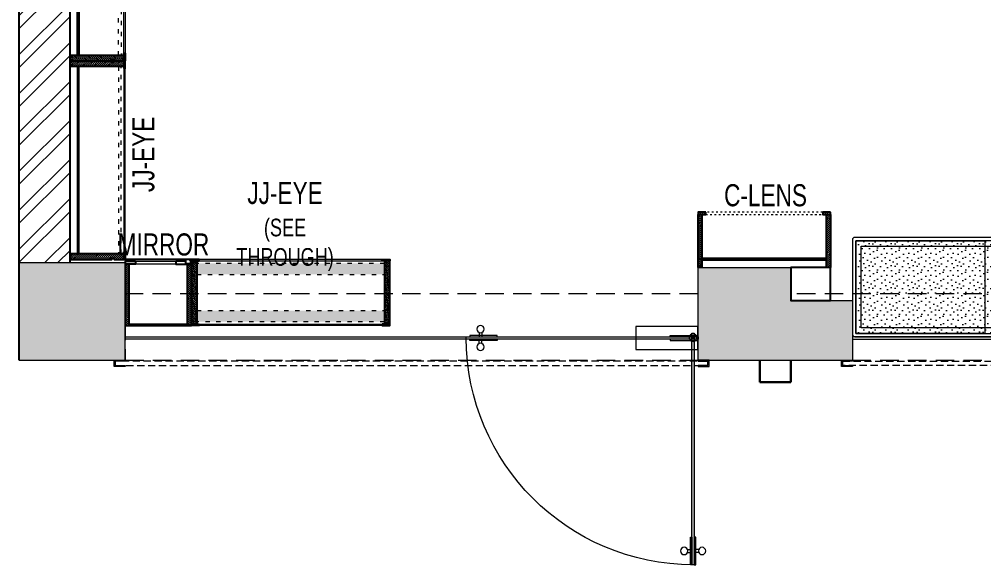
# Model space of a CAD drawing. Header units: feet. Extents: x 3958879 to 3965489, y -5461842 to -5452590.
# Drawn here: x 3958879 to 3963250, y -5461842 to -5459369 of the extents above; entities that cross this region are included whole.
import ezdxf

# ---------------------------------------------------------------- set-up
doc = ezdxf.new("R2010")
doc.units = ezdxf.units.FT
doc.header["$LTSCALE"] = 33
doc.header["$MEASUREMENT"] = 0
for name, pattern in [('ACAD_ISO03W100', [30, 12, -18]), ('HIDDEN', [9.525, 6.35, -3.175]), ('HIDDEN2', [4.7625, 3.175, -1.5875]), ('HIDDENX2', [0.75, 0.5, -0.25])]:
    doc.linetypes.add(name, pattern=pattern)
for name, color, linetype, lineweight in [('A-COL', 243, 'Continuous', 9), ('A-Glazing', 4, 'Continuous', 20), ('A-shutter', 8, 'Continuous', 18), ('beam', 90, 'Continuous', 9), ('column hatch', 5, 'Continuous', 0), ('Glazing', 141, 'Continuous', 15), ('HIDDEN LINE', 177, 'Continuous', 0), ('LENS-DIM', 252, 'Continuous', 5), ('LENS-HATCH', 251, 'Continuous', 5), ('LENS-PARTITION', 21, 'Continuous', 25), ('LENS_TEXT', 31, 'Continuous', 5), ('LK-FF&E FLOOR', 1, 'Continuous', 9), ('LK-FF&E WALL', 1, 'Continuous', 9), ('LN-ELEVATION-1', 81, 'Continuous', 25), ('LN-ELEVATION-2', 103, 'Continuous', 20), ('LN-ELEVATION-3', 125, 'Continuous', 18), ('LN-ELEVATION-4', 145, 'Continuous', 13), ('LN-ELEVATION-5', 167, 'Continuous', 5), ('LN-HATCH', 251, 'Continuous', 0), ('PLANO-TXT', 252, 'Continuous', 5), ('rolling shutter', 1, 'Continuous', 5), ('WALL', 7, 'Continuous', 30)]:
    doc.layers.add(name, color=color, linetype=linetype, lineweight=lineweight)
doc.layers.add('A-WALL', color=1, linetype='Continuous')
doc.styles.add('LK TXT', font='GILC____.TTF', dxfattribs={"height": 100})
pattern_1 = [(45, (4208834.247, 1706614.74), (-4.4901280605, 4.4901280605), [])]
pattern_2 = [(45, (4209134.247, 1706614.74), (-4.4901280605, 4.4901280605), [])]
pattern_3 = [(45, (-583719.1914, 43520.887), (3.31456304, 12.1533978), [15.625, -3.125, 0, -3.125])]
pattern_4 = [(45, (-584019.1914, 43520.887), (3.31456304, 12.1533978), [15.625, -3.125, 0, -3.125])]
pattern_5 = [(45, (3990327.2935, 1709214.6916), (-4.4901280605, 4.4901280605), [])]

# ---------------------------------------------------------------- blocks, each defined once
blk = doc.blocks.new('2 seater bench')
at = {"layer": 'LENS-HATCH', "lineweight": 0}
h = blk.add_hatch(dxfattribs=at)
h.set_pattern_fill('STIP1', color=177, scale=100, angle=270, pattern_type=2)
h.set_pattern_definition([(270, (6617251.08, -170421.61), (100, -2e-13), [0, -100]), (270, (6617235.08, -170433.61), (100, -2e-13), [0, -100]), (270, (6617211.08, -170428.61), (100, -2e-13), [0, -100]), (270, (6617188.08, -170463.61), (100, -2e-13), [0, -100]), (270, (6617224.08, -170460.61), (100, -2e-13), [0, -100]), (270, (6617248.08, -170487.61), (100, -2e-13), [0, -100]), (270, (6617255.08, -170452.61), (100, -2e-13), [0, -100]), (270, (6617214.08, -170494.61), (100, -2e-13), [0, -100]), (270, (6617182.08, -170489.61), (100, -2e-13), [0, -100]), (270, (6617167.08, -170415.61), (100, -2e-13), [0, -100]), (270, (6617187.08, -170433.61), (100, -2e-13), [0, -100]), (270, (6617168.08, -170447.61), (100, -2e-13), [0, -100]), (270, (6617232.08, -170508.61), (100, -2e-13), [0, -100]), (270, (6617207.08, -170476.61), (100, -2e-13), [0, -100]), (270, (6617240.08, -170468.61), (100, -2e-13), [0, -100]), (270, (6617231.08, -170485.61), (100, -2e-13), [0, -100]), (270, (6617204.08, -170449.61), (100, -2e-13), [0, -100]), (270, (6617258.08, -170477.61), (100, -2e-13), [0, -100]), (270, (6617199.08, -170508.61), (100, -2e-13), [0, -100]), (270, (6617169.08, -170505.61), (100, -2e-13), [0, -100])])
h.paths.add_polyline_path([(585, 210), (0, 210), (0, -210), (585, -210)])
h.paths.add_polyline_path([(0, 245), (0, -210)])
h.paths.add_polyline_path([(-585, 210), (0, 210), (0, -210), (-585, -210)])
at = {"layer": 'LN-ELEVATION-2', "ltscale": 0.5}
for points in [[(-585, 210), (0, 210), (0, -210), (-585, -210)], [(585, 210), (0, 210), (0, -210), (585, -210)]]:
    blk.add_lwpolyline(points, close=True, dxfattribs=at)
at = {"layer": 'LN-ELEVATION-5', "ltscale": 0.5}
blk.add_lwpolyline([(590, 225), (-590, 225, 0.414214), (-600, 215), (-600, -215, 0.414214), (-590, -225), (590, -225, 0.414214), (600, -215), (600, 215, 0.414214)], format="xyb", close=True, dxfattribs=at)
blk.add_lwpolyline([(585, 210), (-585, 210), (-585, -210), (585, -210)], close=True, dxfattribs=at)
at = {"layer": 'LN-ELEVATION-5', "linetype": 'HIDDEN2', "ltscale": 11}
blk.add_lwpolyline([(-560, 185), (560, 185), (560, -185), (-560, -185)], close=True, dxfattribs=at)
blk = doc.blocks.new('JJ SH 900')
at = {"layer": 'LN-HATCH', "ltscale": 0.5}
h = blk.add_hatch(dxfattribs=at)
h.set_pattern_fill('ANSI31', color=256, scale=50)
h.paths.add_polyline_path([(-911.8, 0), (-911.8, -190), (-905.8, -190), (-905.8, -200), (-911.8, -200), (-911.8, -244), (-886.8, -244), (-886.8, 0)])
h = blk.add_hatch(dxfattribs=at)
h.set_pattern_fill('ANSI31', color=256, scale=2)
h.set_pattern_definition(pattern_1)
h.paths.add_polyline_path([(-11.8, 0), (-11.8, -190), (-17.8, -190), (-17.8, -200), (-11.8, -200), (-11.8, -244), (-36.8, -244), (-36.8, 0)])
h = blk.add_hatch(dxfattribs=at)
h.set_pattern_fill('ANSI31', color=256, scale=2)
h.set_pattern_definition(pattern_2)
h.paths.add_polyline_path([(-36.8, -40), (-886.8, -40), (-886.8, -34), (-36.8, -34)])
h = blk.add_hatch(dxfattribs=at)
h.set_pattern_fill('ANSI31', color=256, scale=2)
h.set_pattern_definition(pattern_2)
h.paths.add_polyline_path([(-876.8, -244), (-876.8, -250), (-911.8, -250), (-911.8, -244)])
h = blk.add_hatch(dxfattribs=at)
h.set_pattern_fill('ANSI31', color=256, scale=2)
h.set_pattern_definition(pattern_1)
h.paths.add_polyline_path([(-46.8, -244), (-46.8, -250), (-11.8, -250), (-11.8, -244)])
at = {"layer": 'LN-ELEVATION-1', "ltscale": 0.5}
for points in [[(-911.8, 0), (-911.8, -190), (-905.8, -190), (-905.8, -200), (-911.8, -200), (-911.8, -244), (-886.8, -244), (-886.8, 0)], [(-11.8, 0), (-11.8, -190), (-17.8, -190), (-17.8, -200), (-11.8, -200), (-11.8, -244), (-36.8, -244), (-36.8, 0)], [(-36.8, -40), (-886.8, -40), (-886.8, -34), (-36.8, -34)], [(-876.8, -244), (-876.8, -250), (-911.8, -250), (-911.8, -244)], [(-46.8, -244), (-46.8, -250), (-11.8, -250), (-11.8, -244)]]:
    blk.add_lwpolyline(points, close=True, dxfattribs=at)
at = {"layer": 'LN-ELEVATION-3', "ltscale": 0.5}
for p, q in [((-886.8, 0), (-36.8, 0)), ((-876.8, -244), (-46.8, -244)), ((-46.8, -250), (-876.8, -250))]:
    blk.add_line(p, q, dxfattribs=at)
at = {"layer": 'LN-ELEVATION-4', "linetype": 'ACAD_ISO03W100', "ltscale": 0.05}
blk.add_lwpolyline([(-886.8, -220), (-36.8, -220), (-36.8, -232), (-886.8, -232)], close=True, dxfattribs=at)
blk = doc.blocks.new('MIRROR SEE THROUGH')
at = {"layer": 'LN-HATCH', "ltscale": 0.5}
h = blk.add_hatch(dxfattribs=at)
h.set_pattern_fill('ANSI31', color=256, scale=2)
h.set_pattern_definition([(45, (4060070.797, 1708569.446), (-4.4901280605, 4.4901280605), [])])
h.paths.add_polyline_path([(-150, 0), (-132, 0), (-132, -279), (-150, -279)])
h.paths.add_polyline_path([(-132, -6), (132, -6), (132, 0), (-132, 0)])
h.paths.add_polyline_path([(150, 0), (132, 0), (132, -279), (150, -279)])
at = {"layer": 'Defpoints'}
blk.add_lwpolyline([(150, -300), (-150, -300), (-150, 0), (150, 0)], close=True, dxfattribs=at)
at = {"layer": 'LN-ELEVATION-1'}
for points in [[(-150, 0), (-132, 0), (-132, -279), (-150, -279)], [(-132, -6), (132, -6), (132, 0), (-132, 0)], [(150, 0), (132, 0), (132, -279), (150, -279)], [(-103, -293), (-103, -279), (-148, -279), (-148, -300), (-139, -300), (-139, -298.5), (-146.5, -298.5), (-146.5, -293)], [(80, -293), (80, -279), (125, -279), (125, -300), (116, -300), (116, -298.5), (123.5, -298.5), (123.5, -293)], [(142, -300), (142, -298.5), (146.5, -298.5), (146.5, -280.5), (125, -280.5), (125, -279), (148, -279), (148, -300)]]:
    blk.add_lwpolyline(points, close=True, dxfattribs=at)
at = {"layer": 'LN-ELEVATION-2', "color": 4, "lineweight": 0}
blk.add_lwpolyline([(-146.5, -293), (123.5, -293), (123.5, -298.5), (-146.5, -298.5)], close=True, dxfattribs=at)
at = {"layer": 'LN-ELEVATION-2'}
blk.add_lwpolyline([(-103, -293), (80, -293), (80, -279), (-103, -279)], close=True, dxfattribs=at)
at = {"layer": 'LN-ELEVATION-4', "ltscale": 0.5}
blk.add_line((116, -300), (-139, -300), dxfattribs=at)
blk = doc.blocks.new('JJ STSH 900')
h = blk.add_hatch(color=177)
h.dxf.hatch_style = 1
h.paths.add_polyline_path([(425, 50), (-425, 50), (-425, 0), (425, 0)])
h = blk.add_hatch(color=177)
h.dxf.hatch_style = 1
h.paths.add_polyline_path([(425, -164), (-425, -164), (-425, -214), (425, -214)])
at = {"layer": 'LN-HATCH', "ltscale": 0.5}
h = blk.add_hatch(dxfattribs=at)
h.set_pattern_fill('ANSI36', color=256, scale=50)
h.set_pattern_definition(pattern_3)
h.paths.add_polyline_path([(-415, 62), (-415, 68), (-450, 68), (-450, 62)])
h = blk.add_hatch(dxfattribs=at)
h.set_pattern_fill('ANSI36', color=256, scale=50)
h.set_pattern_definition(pattern_3)
h.paths.add_polyline_path([(-425, 62), (-450, 62), (-450, 18), (-450, 8), (-450, -226), (-425, -226)])
h = blk.add_hatch(dxfattribs=at)
h.set_pattern_fill('ANSI36', color=256, scale=50)
h.set_pattern_definition(pattern_4)
h.paths.add_polyline_path([(415, 62), (415, 68), (450, 68), (450, 62)])
h = blk.add_hatch(dxfattribs=at)
h.set_pattern_fill('ANSI36', color=256, scale=50)
h.set_pattern_definition(pattern_4)
h.paths.add_polyline_path([(450, 8), (450, 18), (450, 62), (425, 62), (425, -226), (450, -226)])
h = blk.add_hatch(dxfattribs=at)
h.set_pattern_fill('ANSI36', color=256, scale=50)
h.set_pattern_definition(pattern_3)
h.paths.add_polyline_path([(-415, -226), (-415, -232), (-450, -232), (-450, -226)])
h = blk.add_hatch(dxfattribs=at)
h.set_pattern_fill('ANSI36', color=256, scale=50)
h.set_pattern_definition(pattern_4)
h.paths.add_polyline_path([(415, -226), (415, -232), (450, -232), (450, -226)])
at = {"layer": 'LN-ELEVATION-1', "ltscale": 0.5}
for points in [[(-415, 62), (-415, 68), (-450, 68), (-450, 62)], [(-450, -226), (-450, 8), (-450, 8), (-450, 18), (-450, 18), (-450, 62), (-425, 62), (-425, -226)], [(415, 62), (415, 68), (450, 68), (450, 62)], [(450, -226), (450, 8), (450, 8), (450, 18), (450, 18), (450, 62), (425, 62), (425, -226)], [(-415, -226), (-415, -232), (-450, -232), (-450, -226)], [(415, -226), (415, -232), (450, -232), (450, -226)]]:
    blk.add_lwpolyline(points, close=True, dxfattribs=at)
at = {"layer": 'LN-ELEVATION-3', "ltscale": 0.5}
for p, q in [((-415, 68), (415, 68)), ((415, 62), (-415, 62)), ((425, -226), (-425, -226)), ((415, -226), (-415, -226)), ((-415, -232), (415, -232))]:
    blk.add_line(p, q, dxfattribs=at)
at = {"layer": 'LN-ELEVATION-4', "linetype": 'ACAD_ISO03W100', "ltscale": 0.05}
for points in [[(425, 0), (-425, 0), (-425, 50), (425, 50)], [(425, -164), (-425, -164), (-425, -214), (425, -214)]]:
    blk.add_lwpolyline(points, close=True, dxfattribs=at)
blk = doc.blocks.new('CLENS 600')
at = {"layer": 'LN-HATCH', "ltscale": 0.5}
h = blk.add_hatch(dxfattribs=at)
h.set_pattern_fill('ANSI31', color=256, scale=2)
h.set_pattern_definition(pattern_5)
h.paths.add_polyline_path([(-600, 0), (-582, 0), (-582, -240), (-600, -240)])
h = blk.add_hatch(dxfattribs=at)
h.set_pattern_fill('ANSI31', color=256, scale=2)
h.set_pattern_definition([(45, (3975657.573, 1709214.6916), (-4.490128061, 4.490128061), [])])
h.paths.add_polyline_path([(-18, 0), (0, 0), (0, -240), (-18, -240)])
h = blk.add_hatch(dxfattribs=at)
h.set_pattern_fill('ANSI31', color=256, scale=2)
h.set_pattern_definition([(45, (3990252.2935, 1709214.6916), (-4.4901280605, 4.4901280605), [])])
h.paths.add_polyline_path([(-582, -40), (-18, -40), (-18, -34), (-582, -34)])
h = blk.add_hatch(dxfattribs=at)
h.set_pattern_fill('ANSI31', color=256, scale=2)
h.set_pattern_definition(pattern_5)
h.paths.add_polyline_path([(-600, -250), (-565, -250), (-565, -240), (-600, -240)])
h = blk.add_hatch(dxfattribs=at)
h.set_pattern_fill('ANSI31', color=256, scale=2)
h.set_pattern_definition([(45, (3990177.2935, 1709214.6916), (-4.4901280605, 4.4901280605), [])])
h.paths.add_polyline_path([(-35, -250), (0, -250), (0, -240), (-35, -240)])
at = {"layer": 'HIDDEN LINE', "linetype": 'ACAD_ISO03W100', "ltscale": 0.02}
for p, q in [((-35, -240), (-565, -240)), ((-565, -250), (-35, -250))]:
    blk.add_line(p, q, dxfattribs=at)
at = {"layer": 'LN-ELEVATION-1', "ltscale": 0.5}
for points in [[(-600, 0), (-582, 0), (-582, -240), (-600, -240)], [(-18, 0), (0, 0), (0, -240), (-18, -240)], [(-582, -40), (-18, -40), (-18, -34), (-582, -34)], [(-600, -250), (-565, -250), (-565, -240), (-600, -240)], [(-35, -250), (0, -250), (0, -240), (-35, -240)]]:
    blk.add_lwpolyline(points, close=True, dxfattribs=at)
at = {"layer": 'LN-ELEVATION-4'}
blk.add_line((-18, 0), (-582, 0), dxfattribs=at)
blk = doc.blocks.new('Entrance Door')
at = {"layer": 'Glazing', "ltscale": 111}
blk.add_hatch(color=256, dxfattribs=at).paths.add_polyline_path([(18, -34.8), (18, -1235), (30, -1235), (30, -34.8)])
at = {"layer": 'Glazing'}
for p, q in [((1117.8, -31.3), (1117.8, -54.3)), ((1132.8, -31.3), (1132.8, -54.3)), ((30, -54.2), (18, -66.2)), ((1117.8, -89.2), (1117.8, -66.3)), ((1132.8, -89.2), (1132.8, -66.3))]:
    blk.add_line(p, q, dxfattribs=at)
at = {"layer": 'Glazing', "ltscale": 44}
for p, q in [((-4.9, -1156.3), (18, -1156.3)), ((-4.9, -1171.3), (18, -1171.3)), ((52.9, -1156.3), (30, -1156.3)), ((52.9, -1171.3), (30, -1171.3))]:
    blk.add_line(p, q, dxfattribs=at)
at = {"layer": 'Glazing'}
for points in [[(320, -120.5), (0, -120.5), (0, 0), (320, 0)], [(0, -54.2), (142.5, -54.2), (142.5, -46.8), (0, -46.8)], [(1180.8, -54.3), (1038.3, -54.3), (1038.3, -46.8), (1180.8, -46.8)], [(0, -66.2), (142.5, -66.2), (142.5, -73.7), (0, -73.7)], [(1180.8, -66.3), (1038.3, -66.3), (1038.3, -73.8), (1180.8, -73.8)]]:
    blk.add_lwpolyline(points, close=True, dxfattribs=at)
at = {"layer": 'Glazing', "ltscale": 111}
blk.add_lwpolyline([(18, -34.8), (18, -1235), (30, -1235), (30, -34.8)], close=True, dxfattribs=at)
at = {"layer": 'Glazing', "ltscale": 222}
blk.add_lwpolyline([(-1.5, -66.2), (1198.8, -66.2), (1198.8, -54.2), (-1.5, -54.2)], close=True, dxfattribs=at)
at = {"layer": 'Glazing', "ltscale": 44}
for points in [[(18, -1092.5), (18, -1235), (10.5, -1235), (10.5, -1092.5)], [(30, -1092.5), (30, -1235), (37.5, -1235), (37.5, -1092.5)]]:
    blk.add_lwpolyline(points, close=True, dxfattribs=at)
at = {"layer": 'Glazing'}
for centre, radius in [((1125.3, -13.9), 19), ((24, -58.7), 19.8), ((1125.3, -106.6), 19)]:
    blk.add_circle(centre, radius, dxfattribs=at)
at = {"layer": 'Glazing', "ltscale": 44}
for centre in [(-22.4, -1163.8), (70.4, -1163.8)]:
    blk.add_circle(centre, 19, dxfattribs=at)
at = {"layer": 'Glazing', "ltscale": 222}
blk.add_arc((24, -60.2), 1174.8, 270, 359.9996, dxfattribs=at)
blk = doc.blocks.new('*U45')
at = {"layer": 'A-shutter', "color": 5, "ltscale": 10}
for points in [[(41038293.5, -1561539.2), (41038293.5, -1561544.2), (41038248.5, -1561544.2), (41038248.5, -1561564.2), (41038293.5, -1561564.2), (41038293.5, -1561569.2), (41038243.5, -1561569.2), (41038243.5, -1561539.2)], [(41040640.5, -1561539.2), (41040640.5, -1561544.2), (41040685.5, -1561544.2), (41040685.5, -1561564.2), (41040640.5, -1561564.2), (41040640.5, -1561569.2), (41040690.5, -1561569.2), (41040690.5, -1561539.2)]]:
    blk.add_lwpolyline(points, close=True, dxfattribs=at)
at = {"layer": 'A-shutter', "color": 5, "linetype": 'HIDDENX2', "ltscale": 2}
blk.add_lwpolyline([(41038248.5, -1561544.2), (41038248.5, -1561564.2), (41040685.5, -1561564.2), (41040685.5, -1561544.2)], close=True, dxfattribs=at)
blk = doc.blocks.new('*U46')
at = {"layer": 'A-shutter', "color": 5, "ltscale": 10}
for points in [[(41038044.5, -1561539.2), (41038044.5, -1561544.2), (41037999.5, -1561544.2), (41037999.5, -1561564.2), (41038044.5, -1561564.2), (41038044.5, -1561569.2), (41037994.5, -1561569.2), (41037994.5, -1561539.2)], [(41040640.5, -1561539.2), (41040640.5, -1561544.2), (41040685.5, -1561544.2), (41040685.5, -1561564.2), (41040640.5, -1561564.2), (41040640.5, -1561569.2), (41040690.5, -1561569.2), (41040690.5, -1561539.2)]]:
    blk.add_lwpolyline(points, close=True, dxfattribs=at)
at = {"layer": 'A-shutter', "color": 5, "linetype": 'HIDDENX2', "ltscale": 2}
blk.add_lwpolyline([(41037999.5, -1561544.2), (41037999.5, -1561564.2), (41040685.5, -1561564.2), (41040685.5, -1561544.2)], close=True, dxfattribs=at)
blk = doc.blocks.new('A$C024159fb')
at = {"layer": 'column hatch'}
h = blk.add_hatch(color=8, dxfattribs=at)
h.dxf.hatch_style = 1
h.paths.add_polyline_path([(3618, -2061.9), (3131, -2061.9), (3131, -3091.9), (3618, -3091.9)])
h.paths.add_polyline_path([(425.4, -1320.9), (75.4, -1320.9), (75.4, -2350.9), (425.4, -2350.9)])
h.paths.add_polyline_path([(-2602, -1279.9), (-2992, -1279.9), (-2992, -2211.9), (-2602, -2211.9)])
h.paths.add_polyline_path([(406, 3672.1), (56, 3672.1), (56, 2902.1), (406, 2902.1)])
h.paths.add_polyline_path([(-2512, -4211.9), (-2992, -4211.9), (-2992, -4651.9), (-2512, -4651.9)])
h.paths.add_polyline_path([(3618, -4351.9), (3131, -4351.9), (3131, -4651.9), (3618, -4651.9)])
h = blk.add_hatch(color=8, dxfattribs=at)
h.dxf.hatch_style = 1
h.paths.add_polyline_path([(784, -4381.9), (504, -4381.9), (504, -4231.9), (84, -4231.9), (84, -4651.9), (504, -4651.9), (784, -4651.9)])
at = {"layer": 'LN-HATCH'}
h = blk.add_hatch(dxfattribs=at)
h.set_pattern_fill('ANSI32', color=256, scale=333, angle=180)
h.set_pattern_definition([(225, (-6965184.7, 5279154.4), (88.2999593, -88.2999593), []), (225, (-6965243.57, 5279154.4), (88.2999593, -88.2999593), [])])
h.paths.add_polyline_path([(-2762, -2211.9), (-2992, -2211.9), (-2992, -4211.9), (-2762, -4211.9)])
h.paths.add_polyline_path([(3618, 3672.1), (406, 3672.1), (406, 3442.1), (3388, 3442.1), (3388, -2061.9), (3618, -2061.9)])
h.paths.add_polyline_path([(3618, -3091.9), (3388, -3091.9), (3388, -4351.9), (3618, -4351.9)])
h.paths.add_polyline_path([(-2762, -1279.9), (-2762, 3442.1), (-1372, 3442.1), (56, 3442.1), (56, 3672.1), (-2992, 3672.1), (-2992, -1279.9)])
at = {"layer": 'A-COL'}
for p, q in [((-2512, -4211.9), (-2992, -4211.9)), ((-2512, -4651.9), (-2512, -4211.9)), ((84, -4651.9), (84, -4231.9)), ((84, -4231.9), (504, -4231.9)), ((504, -4231.9), (504, -4381.9)), ((504, -4381.9), (784, -4381.9)), ((784, -4381.9), (784, -4651.9)), ((-2992, -4651.9), (-2512, -4651.9)), ((84, -4651.9), (504, -4651.9)), ((504, -4651.9), (784, -4651.9))]:
    blk.add_line(p, q, dxfattribs=at)
at = {"layer": 'A-Glazing', "elevation": 17940.1}
for points in [[(-2512, -4546), (84, -4546), (84, -4558), (-2512, -4558)], [(3131, -4546), (784, -4546), (784, -4558), (3131, -4558)]]:
    blk.add_lwpolyline(points, close=True, dxfattribs=at)
at = {"layer": 'A-WALL'}
for p, q in [((-2992, -4651.9), (-2992, 3672.1)), ((-2762, -4211.9), (-2762, -2211.9))]:
    blk.add_line(p, q, dxfattribs=at)
at = {"layer": 'beam', "linetype": 'HIDDEN', "ltscale": 0.4}
for points in [[(84, -4351.9), (-2512, -4351.9), (-2512, -4651.9), (84, -4651.9)], [(3131, -4351.9), (504, -4351.9), (504, -4381.9), (784, -4381.9), (784, -4651.9), (3131, -4651.9)]]:
    blk.add_lwpolyline(points, close=True, dxfattribs=at)
at = {"layer": 'WALL'}
for p, q in [((364, -4651.9), (364, -4751.9)), ((504, -4751.9), (504, -4651.9)), ((364, -4751.9), (504, -4751.9))]:
    blk.add_line(p, q, dxfattribs=at)
at = {"layer": 'rolling shutter'}
blk.add_blockref('*U46', (-41040556.5, 1556887.3, 17940.1), dxfattribs=at)
at = {"layer": 'rolling shutter', "xscale": -1}
blk.add_blockref('*U45', (41041424.4, 1556887.3, 17940.1), dxfattribs=at)

msp = doc.modelspace()

# ---------------------------------------------------------------- linework, layer by layer
at = {"layer": 'LENS-PARTITION'}
msp.add_lwpolyline([(3962555.4, -5460493.7), (3962375.4, -5460493.7), (3962375.4, -5460643.7), (3962555.4, -5460643.7)], close=True, dxfattribs=at)

# ---------------------------------------------------------------- block references
at = {"layer": 'A-Glazing', "xscale": -0.8748404702499005, "yscale": 0.8748404702499005, "zscale": 0.8748404702499005, "rotation": 359.9999889093191}
msp.add_blockref('Entrance Door', (3961954.1, -5460761.1, 17940.1), dxfattribs=at)
at = {"layer": 'LENS-DIM', "color": 3}
msp.add_blockref('A$C024159fb', (3961871.4, -5456261.8), dxfattribs=at)
at = {"layer": 'LK-FF&E FLOOR'}
msp.add_blockref('2 seater bench', (3963255.4, -5460582.8), dxfattribs=at)
at = {"layer": 'LK-FF&E WALL'}
for name, p, rotation in [('JJ SH 900', (3959109.4, -5458646), 90.00000000000003), ('CLENS 600', (3961955.4, -5460493.7), 180)]:
    msp.add_blockref(name, p, dxfattribs=dict(at, rotation=rotation))
at = {"layer": 'LK-FF&E WALL', "xscale": -1}
for name, p, rotation in [('JJ SH 900', (3959109.4, -5460469.6), 90), ('MIRROR SEE THROUGH', (3959509.4, -5460757.8), 180)]:
    msp.add_blockref(name, p, dxfattribs=dict(at, rotation=rotation))
msp.add_blockref('JJ STSH 900', (3960109.4, -5460525.8), dxfattribs=at)

# ---------------------------------------------------------------- texts
at = {"layer": 'LENS_TEXT', "linetype": 'Continuous', "ltscale": 3, "insert": (3959532.7, -5460390.5, -23744), "char_height": 100, "width": 324.474, "attachment_point": 5, "style": 'LK TXT'}
msp.add_mtext('{\\C7;MIRROR}', dxfattribs=at)
at = {"layer": 'PLANO-TXT', "linetype": 'Continuous', "ltscale": 3, "insert": (3959442, -5459981.3, -23744), "char_height": 100, "width": 149.547, "attachment_point": 5, "rotation": 90, "style": 'LK TXT'}
msp.add_mtext('JJ-EYE', dxfattribs=at)
at = {"layer": 'PLANO-TXT', "linetype": 'Continuous', "ltscale": 3, "char_height": 100, "attachment_point": 5, "style": 'LK TXT'}
for s, insert, width in [('JJ-EYE\\P{\\H0.8x;(SEE THROUGH)}', (3960083.8, -5460308.3, -23744), 539.198), ('C-LENS', (3962261.5, -5460167.4, -23744), 149.547)]:
    msp.add_mtext(s, dxfattribs=dict(at, insert=insert, width=width))

doc.saveas('drawing.dxf')
